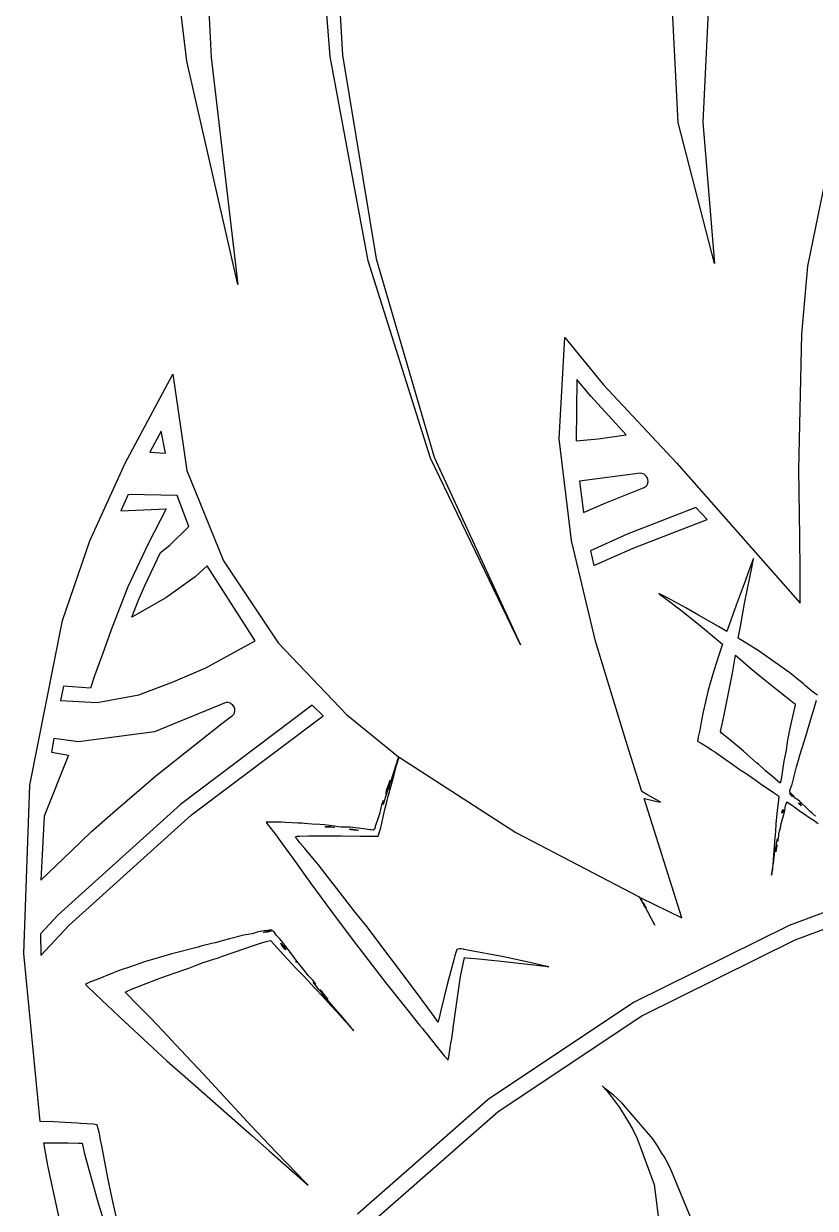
# Model space of a CAD drawing. Extents: x 0 to 103, y 0 to 357.
# Drawn here: x 23.08 to 38.59, y 214.95 to 238.16 of the extents above; entities that cross this region are included whole.
import ezdxf

# ---------------------------------------------------------------- set-up
doc = ezdxf.new("R2010")
doc.units = 0

msp = doc.modelspace()

# ---------------------------------------------------------------- linework, layer by layer
at = {"layer": 'Layer 1'}
for p, q in [((29.089558, 237.516521), (28.771456, 241.57241)), ((29.095747, 241.57643), (29.331587, 237.541286)), ((26.276433, 237.42768), (26.002901, 239.683719)), ((26.647931, 239.69625), (26.756196, 237.4953)), ((35.904309, 236.224729), (35.760635, 239.074034)), ((36.52437, 239.001914), (36.387276, 236.229065)), ((26.756196, 237.4953), (27.274669, 233.05022)), ((29.830726, 233.51626), (29.089558, 237.516521)), ((29.331587, 237.541286), (29.988776, 233.55304)), ((27.274669, 233.05022), (26.276433, 237.42768)), ((36.617526, 233.462393), (35.904309, 236.224729)), ((36.387276, 236.229065), (36.617526, 233.462393)), ((38.448042, 233.408373), (38.800918, 235.125043)), ((31.0505, 229.64456), (29.830726, 233.51626)), ((29.988776, 233.55304), (31.128102, 229.668662)), ((38.328222, 232.073963), (38.448042, 233.408373)), ((33.576222, 230.025203), (33.688479, 232.012765)), ((33.688479, 232.012765), (34.444504, 231.081348)), ((38.271213, 229.428443), (38.328222, 232.073963)), ((25.068847, 229.549397), (26.004763, 231.292817)), ((26.004763, 231.292817), (26.276455, 229.407505)), ((33.92116, 231.187518), (33.909276, 229.985778)), ((34.1971, 230.865), (33.92116, 231.187518)), ((34.444504, 231.081348), (35.874634, 229.555008)), ((34.890325, 230.107133), (34.1971, 230.865)), ((34.1971, 230.865), (34.1971, 230.865)), ((25.7726, 230.177), (25.55352, 229.762608)), ((25.856765, 229.746064), (25.7726, 230.177)), ((25.7726, 230.177), (25.7726, 230.177)), ((33.815929, 228.035452), (33.576222, 230.025203)), ((33.909276, 229.985778), (34.340373, 230.023596)), ((34.340373, 230.023596), (34.890325, 230.107133)), ((24.376626, 228.03107), (25.068847, 229.549397)), ((25.55352, 229.762608), (25.856765, 229.746064)), ((32.817406, 225.98998), (31.0505, 229.64456)), ((31.128102, 229.668662), (32.817406, 225.98998)), ((35.874634, 229.555008), (38.300274, 226.809418)), ((26.276455, 229.407505), (26.996089, 227.636812)), ((35.167938, 229.351415), (33.970538, 229.199311)), ((35.194119, 229.350532), (35.167938, 229.351415)), ((35.218213, 229.343544), (35.194119, 229.350532)), ((35.241823, 229.331973), (35.218213, 229.343544)), ((35.262708, 229.315429), (35.241823, 229.331973)), ((35.281335, 229.295592), (35.262708, 229.315429)), ((38.288711, 228.104153), (38.271213, 229.428443)), ((33.970538, 229.199311), (34.054863, 228.583102)), ((35.24118, 229.070658), (35.28053, 229.098034)), ((35.28053, 229.098034), (35.290168, 229.112088)), ((35.296591, 229.270454), (35.281335, 229.295592)), ((35.290168, 229.112088), (35.30639, 229.139393)), ((35.312656, 229.232871), (35.296591, 229.270454)), ((35.30639, 229.139393), (35.311369, 229.15931)), ((35.311369, 229.15931), (35.315867, 229.189665)), ((35.315867, 229.189665), (35.312656, 229.232871)), ((25.131131, 228.932678), (24.98481, 228.614174)), ((26.08873, 228.916134), (25.131131, 228.932678)), ((26.315354, 228.311011), (26.08873, 228.916134)), ((34.4866, 228.774), (35.24118, 229.070658)), ((24.98481, 228.614174), (25.874789, 228.657701)), ((25.874789, 228.657701), (25.517095, 227.970663)), ((34.054863, 228.583102), (34.4866, 228.774)), ((34.4866, 228.774), (34.4866, 228.774)), ((36.253349, 228.679615), (34.910109, 228.157451)), ((36.47484, 228.446158), (36.253349, 228.679615)), ((35.0235, 227.884), (36.47484, 228.446158)), ((25.945773, 227.944884), (26.315354, 228.311011)), ((34.910109, 228.157451), (34.189421, 227.834609)), ((23.840961, 226.467217), (24.376626, 228.03107)), ((25.517095, 227.970663), (25.1236, 227.13)), ((25.760743, 227.801933), (25.945773, 227.944884)), ((34.289696, 226.060412), (33.815929, 228.035452)), ((38.297062, 227.442972), (38.288711, 228.104153)), ((25.462959, 227.168299), (25.760743, 227.801933)), ((34.189421, 227.834609), (34.252543, 227.544615)), ((34.252543, 227.544615), (35.0235, 227.884)), ((35.0235, 227.884), (35.0235, 227.884)), ((26.679307, 227.538992), (26.442241, 227.323374)), ((27.619388, 226.070312), (26.679307, 227.538992)), ((26.996089, 227.636812), (28.070727, 226.026754)), ((37.324809, 227.532601), (37.198726, 227.185911)), ((37.267792, 227.086007), (37.34842, 227.49614)), ((37.373797, 227.667441), (37.324809, 227.532601)), ((37.34842, 227.49614), (37.382952, 227.681413)), ((37.382952, 227.681413), (37.373797, 227.667441)), ((26.442241, 227.323374), (25.864341, 226.909304)), ((38.299472, 227.099655), (38.297062, 227.442972)), ((25.1236, 227.13), (24.795458, 226.281943)), ((25.1236, 227.13), (25.1236, 227.13)), ((25.323222, 226.852687), (25.462959, 227.168299)), ((35.695992, 226.910374), (35.529763, 226.994456)), ((35.529763, 226.994456), (35.540846, 226.981686)), ((37.198726, 227.185911), (37.04678, 226.765493)), ((37.209809, 226.802357), (37.267792, 227.086007)), ((38.300274, 226.809418), (38.299472, 227.099655)), ((25.864341, 226.909304), (25.198102, 226.529766)), ((25.198102, 226.529766), (25.323222, 226.852687)), ((35.540846, 226.981686), (35.656168, 226.89672)), ((35.656168, 226.89672), (35.95026, 226.673945)), ((36.059308, 226.714662), (35.695992, 226.910374)), ((37.04678, 226.765493), (36.875082, 226.290231)), ((37.125645, 226.350861), (37.209809, 226.802357)), ((35.95026, 226.673945), (36.302332, 226.396399)), ((36.307138, 226.572515), (36.059308, 226.714662)), ((36.698885, 226.347169), (36.307138, 226.572515)), ((23.20268, 223.240422), (23.840961, 226.467217)), ((36.302332, 226.396399), (36.694237, 226.071711)), ((36.861911, 226.252486), (36.698885, 226.347169)), ((37.085812, 226.120616), (37.125645, 226.350861)), ((24.715632, 226.06479), (24.603843, 225.758413)), ((24.795458, 226.281943), (24.715632, 226.06479)), ((26.649422, 225.542605), (27.619388, 226.070312)), ((34.879619, 224.116985), (34.289696, 226.060412)), ((36.694237, 226.071711), (36.77535, 226.003447)), ((36.875082, 226.290231), (36.861911, 226.252486)), ((37.47595, 225.878165), (37.085812, 226.120616)), ((28.070727, 226.026754), (29.407433, 224.623347)), ((36.7625, 225.966346), (36.695842, 225.76734)), ((36.77535, 226.003447), (36.7625, 225.966346)), ((38.094487, 225.440405), (37.47595, 225.878165)), ((24.603843, 225.758413), (24.4697, 225.386)), ((36.695842, 225.76734), (36.611359, 225.502001)), ((36.970292, 225.437777), (37.030363, 225.786716)), ((37.030363, 225.786716), (37.119827, 225.710183)), ((37.119827, 225.710183), (37.334251, 225.527721)), ((24.4697, 225.386), (24.391, 225.140749)), ((26.012094, 225.263372), (26.649422, 225.542605)), ((36.611359, 225.502001), (36.5492, 225.285009)), ((36.823006, 224.683036), (36.970292, 225.437777)), ((37.334251, 225.527721), (37.509646, 225.382845)), ((37.509646, 225.382845), (37.676846, 225.243427)), ((38.273574, 225.30123), (38.094487, 225.440405)), ((23.859999, 225.178335), (23.803944, 224.898371)), ((24.391, 225.140749), (23.859999, 225.178335)), ((25.340406, 225.013453), (26.012094, 225.263372)), ((36.5492, 225.285009), (36.491378, 225.077011)), ((37.676846, 225.243427), (37.838429, 225.115818)), ((38.360468, 225.227105), (38.273574, 225.30123)), ((38.403365, 225.189039), (38.360468, 225.227105)), ((38.486403, 225.117724), (38.403365, 225.189039)), ((24.522064, 224.857412), (25.340406, 225.013453)), ((36.491378, 225.077011), (36.443996, 224.876882)), ((37.838429, 225.115818), (37.999527, 224.989013)), ((37.999527, 224.989013), (38.159829, 224.862927)), ((38.52222, 225.087769), (38.486403, 225.117724)), ((38.561573, 225.059265), (38.52222, 225.087769)), ((38.640595, 225.002487), (38.561573, 225.059265)), ((38.590645, 224.812729), (38.619395, 224.903399)), ((23.803944, 224.898371), (24.522064, 224.857412)), ((27.031017, 224.855858), (25.642967, 224.289041)), ((28.731813, 224.809639), (26.153899, 222.865491)), ((27.057038, 224.86148), (27.031017, 224.855858)), ((27.082255, 224.860515), (27.057038, 224.86148)), ((27.13301, 224.844536), (27.082255, 224.860515)), ((27.156459, 224.829998), (27.13301, 224.844536)), ((27.17766, 224.809599), (27.156459, 224.829998)), ((27.203037, 224.777556), (27.17766, 224.809599)), ((27.217332, 224.736916), (27.203037, 224.777556)), ((27.211871, 224.656206), (27.220546, 224.70656)), ((27.220546, 224.70656), (27.217332, 224.736916)), ((28.948966, 224.600115), (28.731813, 224.809639)), ((36.399504, 224.676753), (36.357904, 224.47309)), ((36.443996, 224.876882), (36.399504, 224.676753)), ((36.776267, 224.459217), (36.823006, 224.683036)), ((38.183925, 224.753224), (38.129157, 224.504428)), ((38.159829, 224.862927), (38.200469, 224.832249)), ((38.198383, 224.82229), (38.183925, 224.753224)), ((38.200469, 224.832249), (38.198383, 224.82229)), ((38.493631, 224.486275), (38.549045, 224.666488)), ((38.549045, 224.666488), (38.559646, 224.702065)), ((38.559646, 224.702065), (38.565908, 224.724148)), ((38.565908, 224.724148), (38.590645, 224.812729)), ((26.366306, 222.656845), (28.948966, 224.600115)), ((26.428222, 224.025624), (26.96629, 224.449332)), ((26.96629, 224.449332), (27.174609, 224.604486)), ((27.174609, 224.604486), (27.206091, 224.640464)), ((27.206091, 224.640464), (27.211871, 224.656206)), ((29.407433, 224.623347), (30.429283, 223.796894)), ((36.357904, 224.47309), (36.329315, 224.317775)), ((36.750889, 224.348631), (36.776267, 224.459217)), ((38.129157, 224.504428), (38.089003, 224.325259)), ((38.388266, 224.137336), (38.493631, 224.486275)), ((25.642967, 224.289041), (24.155007, 224.087224)), ((36.30731, 224.212089), (36.283059, 224.105279)), ((36.319838, 224.265654), (36.30731, 224.212089)), ((36.329315, 224.317775), (36.319838, 224.265654)), ((36.737078, 224.293781), (36.750889, 224.348631)), ((36.757795, 224.259087), (36.737078, 224.293781)), ((36.907009, 224.140873), (36.757795, 224.259087)), ((38.089003, 224.325259), (38.053987, 224.154283)), ((23.669461, 224.155804), (23.625773, 223.887171)), ((24.155007, 224.087224), (23.669461, 224.155804)), ((25.669144, 223.424593), (26.428222, 224.025624)), ((35.196196, 223.117386), (34.879619, 224.116985)), ((36.283059, 224.105279), (36.357904, 224.06143)), ((36.357904, 224.06143), (36.440624, 224.01317)), ((36.440624, 224.01317), (36.466162, 223.996547)), ((36.466162, 223.996547), (36.524144, 223.95832)), ((37.189536, 223.904766), (36.907009, 224.140873)), ((38.037604, 224.033018), (38.022827, 223.92942)), ((38.050776, 224.128262), (38.037604, 224.033018)), ((38.053987, 224.154283), (38.050776, 224.128262)), ((38.286756, 223.809755), (38.388266, 224.137336)), ((23.961945, 223.8271), (23.482021, 222.63203)), ((23.625773, 223.887171), (23.961945, 223.8271)), ((30.429283, 223.796894), (30.375796, 223.636027)), ((30.389903, 223.624288), (30.439692, 223.789241)), ((30.439692, 223.789241), (32.728675, 222.311029)), ((36.524144, 223.95832), (36.552894, 223.939287)), ((36.552894, 223.939287), (36.567993, 223.929649)), ((36.567993, 223.929649), (36.625002, 223.892466)), ((36.625002, 223.892466), (36.830592, 223.749998)), ((36.830592, 223.749998), (36.978843, 223.643428)), ((37.451342, 223.673877), (37.189536, 223.904766)), ((37.982351, 223.740777), (37.971429, 223.671952)), ((37.990383, 223.772821), (37.982351, 223.740777)), ((37.9904, 223.773), (37.990383, 223.772821)), ((38.022827, 223.92942), (37.9904, 223.773)), ((38.23343, 223.62055), (38.279046, 223.776026)), ((38.279046, 223.776026), (38.286756, 223.809755)), ((30.375796, 223.636027), (30.333073, 223.505686)), ((30.339306, 223.446003), (30.389903, 223.624288)), ((36.978843, 223.643428), (37.119703, 223.543522)), ((37.119703, 223.543522), (37.141547, 223.530675)), ((37.141547, 223.530675), (37.220733, 223.481122)), ((37.478487, 223.652677), (37.451342, 223.673877)), ((37.602001, 223.543536), (37.478487, 223.652677)), ((37.619829, 223.524909), (37.602001, 223.543536)), ((37.764705, 223.403641), (37.619829, 223.524909)), ((37.971429, 223.671952), (37.924368, 223.354252)), ((38.178981, 223.415361), (38.224597, 223.59758)), ((38.224597, 223.59758), (38.23343, 223.62055)), ((24.830403, 222.697307), (25.669144, 223.424593)), ((30.253543, 223.324009), (30.187368, 223.137692)), ((30.224947, 223.01619), (30.294012, 223.282252)), ((30.234268, 223.249401), (30.2582, 223.322)), ((30.333073, 223.505686), (30.252121, 223.248458)), ((30.261894, 223.339427), (30.253543, 223.324009)), ((30.2582, 223.322), (30.261894, 223.339427)), ((30.294012, 223.282252), (30.339306, 223.446003)), ((37.220733, 223.481122), (37.306339, 223.426352)), ((37.306339, 223.426352), (37.433709, 223.331429)), ((37.433709, 223.331429), (37.459569, 223.310308)), ((37.459569, 223.310308), (37.515785, 223.27168)), ((37.90638, 223.280208), (37.764705, 223.403641)), ((37.924368, 223.354252), (37.90638, 223.280208)), ((38.132242, 223.235868), (38.178981, 223.415361)), ((23.080762, 219.943989), (23.20268, 223.240422)), ((30.184822, 223.050742), (30.138887, 222.906024)), ((30.18014, 223.072482), (30.234268, 223.249401)), ((30.187368, 223.137692), (30.18014, 223.072482)), ((30.210521, 223.13619), (30.184822, 223.050742)), ((30.228992, 223.185014), (30.210521, 223.13619)), ((30.252121, 223.248458), (30.228992, 223.185014)), ((30.265764, 223.211718), (30.2487, 223.157)), ((30.2487, 223.157), (30.248738, 223.157591)), ((30.248738, 223.157591), (30.261266, 223.206658)), ((30.261266, 223.206658), (30.265764, 223.211718)), ((35.307984, 223.053217), (35.196196, 223.117386)), ((35.484824, 222.953796), (35.307984, 223.053217)), ((37.515785, 223.27168), (37.774058, 223.094196)), ((37.774058, 223.094196), (37.850822, 223.04264)), ((37.850822, 223.04264), (37.88102, 223.021191)), ((38.149875, 223.011175), (38.08611, 223.079597)), ((38.08611, 223.079597), (38.1217, 223.052)), ((38.093372, 223.105448), (38.098353, 223.135804)), ((38.160671, 223.036382), (38.093372, 223.105448)), ((38.098353, 223.135804), (38.124693, 223.212018)), ((38.1217, 223.052), (38.121608, 223.05197)), ((38.121608, 223.05197), (38.149875, 223.011175)), ((38.124693, 223.212018), (38.132242, 223.235868)), ((26.153899, 222.865491), (23.758, 220.701)), ((30.093755, 222.847722), (30.067895, 222.737859)), ((30.126679, 222.940556), (30.093755, 222.847722)), ((30.124751, 222.864667), (30.126679, 222.940556)), ((30.138887, 222.906024), (30.124751, 222.864667)), ((30.160058, 222.764103), (30.206797, 222.941824)), ((30.206797, 222.941824), (30.224947, 223.01619)), ((35.979523, 220.643486), (35.238998, 222.982066)), ((35.238998, 222.982066), (35.25032, 222.979094)), ((35.25032, 222.979094), (35.4641, 222.928096)), ((35.4641, 222.928096), (35.56031, 222.908019)), ((35.553404, 222.915811), (35.484824, 222.953796)), ((35.56031, 222.908019), (35.553404, 222.915811)), ((37.868975, 222.894945), (37.843437, 222.690481)), ((37.88102, 223.021191), (37.868975, 222.894945)), ((38.006962, 222.797962), (38.007924, 222.843964)), ((38.007924, 222.843964), (38.0209, 222.872)), ((38.0209, 222.872), (38.035999, 222.913521)), ((38.0209, 222.872), (38.0209, 222.872)), ((38.035999, 222.913521), (38.144415, 222.842528)), ((38.144415, 222.842528), (38.307122, 222.72608)), ((38.187815, 223.005544), (38.160671, 223.036382)), ((38.208699, 222.979043), (38.187815, 223.005544)), ((38.246122, 222.958562), (38.208699, 222.979043)), ((38.290453, 222.923869), (38.246122, 222.958562)), ((38.266806, 222.8981), (38.297484, 222.881395)), ((38.2669, 222.898), (38.266806, 222.8981)), ((38.276763, 222.87432), (38.2669, 222.898)), ((38.319167, 222.837067), (38.276763, 222.87432)), ((38.333015, 222.884922), (38.290453, 222.923869)), ((38.297484, 222.881395), (38.319167, 222.837067)), ((38.3963, 222.822122), (38.333015, 222.884922)), ((38.501343, 222.717559), (38.3963, 222.822122)), ((23.482021, 222.63203), (23.4136, 221.379)), ((23.967266, 220.490965), (26.366306, 222.656845)), ((24.406373, 222.325798), (24.830403, 222.697307)), ((30.02533, 222.600129), (29.96945, 222.430437)), ((30.059061, 222.699071), (30.02533, 222.600129)), ((30.067895, 222.737859), (30.059061, 222.699071)), ((30.078948, 222.408255), (30.119102, 222.586458)), ((30.119102, 222.586458), (30.160058, 222.764103)), ((37.834281, 222.605272), (37.82352, 222.487868)), ((37.843437, 222.690481), (37.834281, 222.605272)), ((37.921192, 222.466368), (37.960062, 222.604016)), ((37.938996, 222.69475), (37.951363, 222.749199)), ((37.965807, 222.726641), (37.938996, 222.69475)), ((37.951363, 222.749199), (37.966462, 222.764377)), ((37.960062, 222.604016), (37.983834, 222.686733)), ((37.9659, 222.727), (37.965807, 222.726641)), ((37.966462, 222.764377), (37.9659, 222.727)), ((37.983834, 222.686733), (37.997324, 222.741746)), ((37.997324, 222.741746), (38.006962, 222.797962)), ((38.307122, 222.72608), (38.3749, 222.678616)), ((38.3749, 222.678616), (38.468059, 222.614771)), ((38.468059, 222.614771), (38.488297, 222.600877)), ((38.488297, 222.600877), (38.56989, 222.54699)), ((38.527043, 222.698368), (38.501343, 222.717559)), ((38.599641, 222.630505), (38.527043, 222.698368)), ((27.862472, 222.516219), (27.833082, 222.513648)), ((27.833082, 222.513648), (27.852998, 222.486424)), ((27.852998, 222.486424), (28.027428, 222.261318)), ((27.932181, 222.515575), (27.862472, 222.516219)), ((28.067741, 222.515095), (27.932181, 222.515575)), ((28.13456, 222.514774), (28.067741, 222.515095)), ((28.203786, 222.511881), (28.13456, 222.514774)), ((28.34015, 222.504735), (28.203786, 222.511881)), ((28.455311, 222.498791), (28.34015, 222.504735)), ((28.540277, 222.497098), (28.455311, 222.498791)), ((28.586214, 222.493085), (28.540277, 222.497098)), ((28.734945, 222.47662), (28.586214, 222.493085)), ((28.88737, 222.471882), (28.734945, 222.47662)), ((28.976674, 222.463449), (28.88737, 222.471882)), ((29.169736, 222.438071), (28.976674, 222.463449)), ((28.9948, 222.421), (28.997693, 222.431521)), ((29.174211, 222.409183), (28.9948, 222.421)), ((28.997693, 222.431521), (29.092457, 222.428699)), ((29.092457, 222.428699), (29.174211, 222.409183)), ((29.241051, 222.427065), (29.169736, 222.438071)), ((29.298229, 222.415903), (29.241051, 222.427065)), ((29.377093, 222.420641), (29.298229, 222.415903)), ((29.479887, 222.415982), (29.377093, 222.420641)), ((29.463641, 222.378839), (29.528533, 222.382051)), ((29.500584, 222.363099), (29.463641, 222.378839)), ((29.583807, 222.405864), (29.479887, 222.415982)), ((29.602576, 222.354263), (29.500584, 222.363099)), ((29.528533, 222.382051), (29.639198, 222.356673)), ((29.742337, 222.386109), (29.583807, 222.405864)), ((29.619281, 222.353301), (29.602576, 222.354263)), ((29.639198, 222.356673), (29.619281, 222.353301)), ((29.870991, 222.365066), (29.742337, 222.386109)), ((29.889141, 222.362899), (29.870991, 222.365066)), ((29.932346, 222.358482), (29.889141, 222.362899)), ((29.959651, 222.384181), (29.932346, 222.358482)), ((29.96945, 222.430437), (29.959651, 222.384181)), ((30.063366, 222.344089), (30.078948, 222.408255)), ((37.814207, 222.359615), (37.807301, 222.257863)), ((37.821263, 222.46233), (37.814207, 222.359615)), ((37.82352, 222.487868), (37.821263, 222.46233)), ((37.894691, 222.338756), (37.917015, 222.433602)), ((37.917015, 222.433602), (37.921192, 222.466368)), ((38.56989, 222.54699), (38.65036, 222.493184)), ((24.011417, 221.948349), (24.406373, 222.325798)), ((28.027428, 222.261318), (28.069028, 222.201408)), ((28.069028, 222.201408), (28.204909, 222.012443)), ((28.409972, 222.227131), (28.437277, 222.24271)), ((28.44547, 222.173325), (28.409972, 222.227131)), ((28.437277, 222.24271), (28.455105, 222.242952)), ((28.489477, 222.112772), (28.44547, 222.173325)), ((28.455105, 222.242952), (28.490924, 222.243435)), ((28.490924, 222.243435), (28.660373, 222.246822)), ((28.660373, 222.246822), (28.827897, 222.250996)), ((28.827897, 222.250996), (28.993654, 222.246339)), ((28.993654, 222.246339), (29.054688, 222.247623)), ((29.054688, 222.247623), (29.312159, 222.25101)), ((29.312159, 222.25101), (29.678686, 222.244025)), ((29.678686, 222.244025), (29.830629, 222.240731)), ((29.830629, 222.240731), (29.900659, 222.241936)), ((29.900659, 222.241936), (29.922673, 222.241293)), ((29.922673, 222.241293), (29.966361, 222.239848)), ((29.966361, 222.239848), (30.028037, 222.241776)), ((30.028037, 222.241776), (30.035426, 222.261531)), ((30.035426, 222.261531), (30.063366, 222.344089)), ((32.728675, 222.311029), (35.144492, 221.050721)), ((37.793486, 222.114915), (37.782564, 221.963534)), ((37.79654, 222.157158), (37.793486, 222.114915)), ((37.807301, 222.257863), (37.79654, 222.157158)), ((37.832678, 222.088657), (37.847456, 222.169372)), ((37.847456, 222.169372), (37.852595, 222.192514)), ((37.852595, 222.192514), (37.863037, 222.14706)), ((37.863037, 222.14706), (37.875737, 222.198458)), ((37.875737, 222.198458), (37.880236, 222.261261)), ((37.880236, 222.261261), (37.88152, 222.283424)), ((37.88152, 222.283424), (37.894691, 222.338756)), ((23.4136, 221.379), (24.011417, 221.948349)), ((28.204909, 222.012443), (28.29678, 221.889247)), ((28.29678, 221.889247), (28.336292, 221.838013)), ((28.58874, 222.000259), (28.489477, 222.112772)), ((28.712254, 221.852411), (28.58874, 222.000259)), ((37.782564, 221.963534), (37.774696, 221.870776)), ((37.790757, 221.834078), (37.810834, 221.978392)), ((37.810834, 221.978392), (37.818703, 222.013729)), ((37.8187, 221.935), (37.844721, 222.036992)), ((37.825609, 221.975716), (37.8187, 221.935)), ((37.818703, 222.013729), (37.825451, 222.040874)), ((37.825451, 222.040874), (37.832678, 222.088657)), ((37.840064, 222.075219), (37.825609, 221.975716)), ((37.844721, 222.036992), (37.840064, 222.075219)), ((28.336292, 221.838013), (28.710369, 221.313117)), ((28.825809, 221.717173), (28.712254, 221.852411)), ((28.857135, 221.680913), (28.825809, 221.717173)), ((29.05646, 221.426414), (28.857135, 221.680913)), ((37.748032, 221.542436), (37.766986, 221.671372)), ((37.766342, 221.770392), (37.752691, 221.614995)), ((37.774696, 221.870776), (37.766342, 221.770392)), ((37.766986, 221.671372), (37.779996, 221.761401)), ((37.779996, 221.761401), (37.790757, 221.834078)), ((29.263978, 221.157502), (29.05646, 221.426414)), ((37.7392, 221.478), (37.742412, 221.503657)), ((37.742412, 221.503657), (37.7392, 221.478)), ((37.743053, 221.509227), (37.748032, 221.542436)), ((37.744981, 221.529386), (37.743053, 221.509227)), ((37.75253, 221.594274), (37.744981, 221.529386)), ((37.752691, 221.614995), (37.75253, 221.594274)), ((23.4136, 221.379), (23.4136, 221.379)), ((28.710369, 221.313117), (29.110306, 220.764929)), ((29.552127, 220.787681), (29.263978, 221.157502)), ((35.144492, 221.050721), (35.18529, 220.976878)), ((35.184796, 221.00688), (35.175641, 221.025069)), ((35.175641, 221.025069), (35.195558, 220.997886)), ((35.195558, 220.997886), (35.17773, 221.034507)), ((35.17773, 221.034507), (35.979523, 220.643486)), ((35.216919, 220.944399), (35.184796, 221.00688)), ((35.18529, 220.976878), (35.202788, 220.94624)), ((39.681285, 221.090713), (38.083785, 220.49398)), ((29.110306, 220.764929), (29.537548, 220.195543)), ((29.713386, 220.585223), (29.552127, 220.787681)), ((35.202788, 220.94624), (35.264947, 220.835891)), ((35.236195, 220.908021), (35.216919, 220.944399)), ((35.239228, 220.914006), (35.223167, 220.938661)), ((35.223167, 220.938661), (35.263, 220.863)), ((35.246956, 220.886216), (35.236195, 220.908021)), ((35.24938, 220.868521), (35.237173, 220.89177)), ((35.237173, 220.89177), (35.2485, 220.871)), ((35.279383, 220.831597), (35.239228, 220.914006)), ((35.260929, 220.858189), (35.246956, 220.886216)), ((35.2485, 220.871), (35.248578, 220.871411)), ((35.248578, 220.871411), (35.24938, 220.868521)), ((35.319066, 220.748405), (35.260929, 220.858189)), ((35.263, 220.863), (35.279383, 220.831597)), ((35.263, 220.863), (35.263, 220.863)), ((35.264947, 220.835891), (35.302853, 220.767548)), ((35.302853, 220.767548), (35.343809, 220.693301)), ((35.348299, 220.692711), (35.319066, 220.748405)), ((38.2012, 220.21113), (39.77974, 220.800793)), ((23.758, 220.701), (23.408177, 220.329491)), ((23.4194, 219.907), (23.967266, 220.490965)), ((29.783897, 220.496803), (29.713386, 220.585223)), ((30.761252, 219.205353), (29.783897, 220.496803)), ((38.083785, 220.49398), (35.028525, 218.98)), ((35.343809, 220.693301), (35.407094, 220.57759)), ((35.384598, 220.623524), (35.348299, 220.692711)), ((35.436637, 220.524063), (35.384598, 220.623524)), ((35.407094, 220.57759), (35.415606, 220.562852)), ((35.415606, 220.562852), (35.441785, 220.513542)), ((35.449969, 220.498443), (35.436637, 220.524063)), ((35.441785, 220.513542), (35.449969, 220.498443)), ((23.408177, 220.329491), (23.4194, 219.907)), ((27.392071, 220.300305), (27.112437, 220.230921)), ((27.430453, 220.308177), (27.392071, 220.300305)), ((27.555573, 220.330825), (27.430453, 220.308177)), ((27.678927, 220.366667), (27.555573, 220.330825)), ((27.753293, 220.382088), (27.678927, 220.366667)), ((27.793447, 220.385059), (27.753293, 220.382088)), ((27.780478, 220.35613), (27.8128, 220.366)), ((27.860629, 220.364162), (27.780478, 220.35613)), ((27.813525, 220.387348), (27.793447, 220.385059)), ((27.812767, 220.365607), (27.866734, 220.380384)), ((27.8128, 220.366), (27.812767, 220.365607)), ((27.895118, 220.403006), (27.813525, 220.387348)), ((27.905282, 220.374923), (27.860629, 220.364162)), ((27.866734, 220.380384), (27.904156, 220.387934)), ((27.923549, 220.409511), (27.895118, 220.403006)), ((27.904156, 220.387934), (27.943187, 220.394278)), ((27.927448, 220.380223), (27.905282, 220.374923)), ((27.982172, 220.373669), (27.923549, 220.409511)), ((27.943187, 220.394278), (27.927448, 220.380223)), ((28.00771, 220.336847), (27.982172, 220.373669)), ((28.030359, 220.302394), (28.00771, 220.336847)), ((28.040157, 220.288221), (28.030359, 220.302394)), ((28.045458, 220.279867), (28.040157, 220.288221)), ((28.098942, 220.228429), (28.045458, 220.279867)), ((26.500004, 220.070142), (25.985547, 219.935144)), ((26.550598, 220.085803), (26.500004, 220.070142)), ((26.794737, 220.147558), (26.550598, 220.085803)), ((26.832964, 220.154628), (26.794737, 220.147558)), ((27.112437, 220.230921), (26.832964, 220.154628)), ((26.975284, 219.888649), (27.432238, 220.045212)), ((27.432238, 220.045212), (27.567798, 220.091496)), ((27.567798, 220.091496), (27.701594, 220.138517)), ((27.701594, 220.138517), (27.835709, 220.177746)), ((27.835709, 220.177746), (27.917463, 220.198986)), ((27.917463, 220.198986), (27.93513, 220.176126)), ((27.93513, 220.176126), (28.165937, 219.922914)), ((28.16094, 220.155952), (28.098942, 220.228429)), ((28.1234, 220.145), (28.167249, 220.102949)), ((28.135767, 220.110941), (28.1234, 220.145)), ((28.1234, 220.145), (28.1234, 220.145)), ((28.195034, 220.037056), (28.135767, 220.110941)), ((28.220368, 220.07998), (28.16094, 220.155952)), ((28.167249, 220.102949), (28.220411, 220.013688)), ((28.220411, 220.013688), (28.195034, 220.037056)), ((28.308387, 219.961526), (28.220368, 220.07998)), ((29.537548, 220.195543), (29.645639, 220.054119)), ((29.645639, 220.054119), (30.168929, 219.374466)), ((31.61512, 220.035249), (31.567097, 220.022239)), ((31.655274, 220.031795), (31.61512, 220.035249)), ((31.696874, 220.025371), (31.655274, 220.031795)), ((31.715828, 220.0224), (31.696874, 220.025371)), ((35.18192, 218.71494), (38.2012, 220.21113)), ((23.401967, 216.652897), (23.080762, 219.943989)), ((23.4194, 219.907), (23.4194, 219.907)), ((25.985547, 219.935144), (25.446034, 219.7771)), ((26.596065, 219.766379), (26.826872, 219.840984)), ((26.826872, 219.840984), (26.87586, 219.854438)), ((26.87586, 219.854438), (26.975284, 219.888649)), ((28.165937, 219.922914), (28.262457, 219.818512)), ((28.262457, 219.818512), (28.396414, 219.676125)), ((28.455512, 219.764369), (28.308387, 219.961526)), ((31.518735, 219.84789), (31.491591, 219.750242)), ((31.532564, 219.896799), (31.518735, 219.84789)), ((31.550392, 219.963937), (31.532564, 219.896799)), ((31.561475, 220.003048), (31.550392, 219.963937)), ((31.567097, 220.022239), (31.561475, 220.003048)), ((31.639856, 219.48946), (31.722733, 219.862574)), ((31.779754, 220.010546), (31.715828, 220.0224)), ((31.722733, 219.862574), (31.745221, 219.860881)), ((31.745221, 219.860881), (31.926235, 219.846386)), ((32.487914, 219.875023), (31.779754, 220.010546)), ((31.926235, 219.846386), (32.37805, 219.801214)), ((32.37805, 219.801214), (33.01811, 219.729016)), ((33.058748, 219.753103), (32.487914, 219.875023)), ((24.851911, 219.568899), (24.712493, 219.511921)), ((24.884195, 219.581627), (24.851911, 219.568899)), ((24.902344, 219.588133), (24.884195, 219.581627)), ((24.938805, 219.601064), (24.902344, 219.588133)), ((25.011564, 219.626921), (24.938805, 219.601064)), ((25.156601, 219.678119), (25.011564, 219.626921)), ((25.446034, 219.7771), (25.156601, 219.678119)), ((26.031335, 219.55625), (26.279809, 219.643708)), ((26.279809, 219.643708), (26.315787, 219.658604)), ((26.315787, 219.658604), (26.449905, 219.710685)), ((26.449905, 219.710685), (26.596065, 219.766379)), ((28.396414, 219.676125), (28.425483, 219.645165)), ((28.424364, 219.76634), (28.41023, 219.786779)), ((28.41023, 219.786779), (28.4244, 219.767)), ((28.4244, 219.767), (28.424364, 219.76634)), ((28.425483, 219.645165), (28.543215, 219.522573)), ((28.492294, 219.723165), (28.455512, 219.764369)), ((28.595088, 219.59165), (28.492294, 219.723165)), ((28.655159, 219.514634), (28.595088, 219.59165)), ((31.491591, 219.750242), (31.387031, 219.358978)), ((33.01811, 219.729016), (33.302404, 219.693196)), ((33.277828, 219.702509), (33.058748, 219.753103)), ((33.369802, 219.682632), (33.277828, 219.702509)), ((33.302404, 219.693196), (33.369802, 219.682632)), ((24.391099, 219.386962), (24.290391, 219.341507)), ((24.290391, 219.341507), (24.306935, 219.325203)), ((24.570829, 219.455062), (24.391099, 219.386962)), ((24.642463, 219.48325), (24.570829, 219.455062)), ((24.712493, 219.511921), (24.642463, 219.48325)), ((25.398342, 219.323999), (25.768245, 219.465584)), ((25.768245, 219.465584), (26.031335, 219.55625)), ((28.543215, 219.522573), (28.659982, 219.400585)), ((28.680697, 219.488134), (28.655159, 219.514634)), ((28.659982, 219.400585), (28.774183, 219.274821)), ((28.752495, 219.412323), (28.680697, 219.488134)), ((28.776746, 219.347192), (28.75169, 219.379035)), ((28.75169, 219.379035), (28.808228, 219.339843)), ((28.808228, 219.339843), (28.752495, 219.412323)), ((28.866049, 219.238855), (28.776746, 219.347192)), ((30.168929, 219.374466), (30.613838, 218.817888)), ((31.387031, 219.358978), (31.254669, 218.824204)), ((31.533848, 218.762829), (31.639856, 219.48946)), ((24.306935, 219.325203), (24.340023, 219.292437)), ((24.340023, 219.292437), (24.612268, 219.026937)), ((25.066823, 219.186021), (25.106494, 219.202361)), ((25.311763, 218.937987), (25.066823, 219.186021)), ((25.106494, 219.202361), (25.1942, 219.241)), ((25.1942, 219.241), (25.398342, 219.323999)), ((25.1942, 219.241), (25.1942, 219.241)), ((28.774183, 219.274821), (28.822527, 219.223666)), ((28.822527, 219.223666), (28.995834, 219.039115)), ((28.919536, 219.176484), (28.866049, 219.238855)), ((28.930396, 219.194909), (28.884298, 219.232727)), ((28.884298, 219.232727), (28.995606, 219.103187)), ((28.953438, 219.096003), (28.919387, 219.135997)), ((28.919387, 219.135997), (28.9516, 219.102)), ((28.949088, 219.137935), (28.919536, 219.176484)), ((29.0409, 219.049), (28.930396, 219.194909)), ((28.987636, 219.088668), (28.949088, 219.137935)), ((28.95151, 219.102068), (28.953438, 219.096003)), ((28.9516, 219.102), (28.95151, 219.102068)), ((28.995606, 219.103187), (29.0409, 219.049)), ((30.998804, 218.878097), (30.761252, 219.205353)), ((24.612268, 219.026937), (24.825086, 218.823195)), ((25.563129, 218.683849), (25.311763, 218.937987)), ((29.149699, 218.900745), (28.987636, 219.088668)), ((28.995834, 219.039115), (29.101667, 218.924276)), ((29.101667, 218.924276), (29.216187, 218.799396)), ((29.230979, 218.804978), (29.149699, 218.900745)), ((31.122801, 218.707917), (30.998804, 218.878097)), ((35.028525, 218.98), (32.183134, 217.081765)), ((24.825086, 218.823195), (24.962895, 218.693297)), ((24.962895, 218.693297), (25.8879, 217.841)), ((25.809354, 218.425176), (25.563129, 218.683849)), ((29.216187, 218.799396), (29.377618, 218.62119)), ((29.332014, 218.68612), (29.230979, 218.804978)), ((29.476568, 218.514862), (29.332014, 218.68612)), ((30.613838, 218.817888), (30.838061, 218.540865)), ((31.184638, 218.62279), (31.122801, 218.707917)), ((31.216603, 218.659612), (31.195399, 218.589462)), ((31.254669, 218.824204), (31.216603, 218.659612)), ((31.509275, 218.574344), (31.533848, 218.762829)), ((32.36982, 216.839006), (35.18192, 218.71494)), ((26.065699, 218.155981), (25.809354, 218.425176)), ((29.377618, 218.62119), (29.393358, 218.604327)), ((29.393358, 218.604327), (29.417451, 218.580154)), ((29.417451, 218.580154), (29.490851, 218.496191)), ((29.513821, 218.470531), (29.476568, 218.514862)), ((29.490851, 218.496191), (29.513821, 218.470531)), ((29.540088, 218.440753), (29.51985, 218.464282)), ((29.51985, 218.464282), (29.538, 218.443)), ((29.538, 218.443), (29.553742, 218.42485)), ((29.553742, 218.42485), (29.540088, 218.440753)), ((30.838061, 218.540865), (30.894115, 218.47172)), ((30.894115, 218.47172), (30.922386, 218.437227)), ((30.922386, 218.437227), (30.967197, 218.381452)), ((31.195399, 218.589462), (31.184638, 218.62279)), ((31.468155, 218.280063), (31.495138, 218.466177)), ((31.495138, 218.466177), (31.500438, 218.503682)), ((31.500438, 218.503682), (31.503331, 218.527213)), ((31.503331, 218.527213), (31.509275, 218.574344)), ((30.967197, 218.381452), (31.189811, 218.103102)), ((31.447276, 218.14165), (31.454826, 218.186583)), ((31.454826, 218.186583), (31.468155, 218.280063)), ((26.376654, 217.821576), (26.065699, 218.155981)), ((31.189811, 218.103102), (31.320714, 217.940076)), ((31.320714, 217.940076), (31.398607, 217.851094)), ((31.409529, 217.918313), (31.439405, 218.0974)), ((31.439405, 218.0974), (31.447276, 218.14165)), ((25.8879, 217.841), (26.456323, 217.340637)), ((26.609228, 217.570116), (26.376654, 217.821576)), ((31.398607, 217.851094), (31.402143, 217.873499)), ((31.402143, 217.873499), (31.409529, 217.918313)), ((26.986841, 217.161588), (26.609228, 217.570116)), ((26.456323, 217.340637), (27.005313, 216.862036)), ((34.491808, 217.285326), (34.41938, 217.349911)), ((34.41938, 217.349911), (34.506503, 217.250997)), ((34.639173, 217.164535), (34.491808, 217.285326)), ((34.506503, 217.250997), (34.600624, 217.13495)), ((27.540168, 216.566582), (26.986841, 217.161588)), ((32.183134, 217.081765), (29.622159, 214.836488)), ((34.600624, 217.13495), (34.696515, 217.003807)), ((34.805653, 217.017449), (34.639173, 217.164535)), ((35.412464, 216.311457), (34.805653, 217.017449)), ((27.005313, 216.862036), (27.552053, 216.379865)), ((29.838816, 214.62007), (32.36982, 216.839006)), ((34.696515, 217.003807), (34.755299, 216.922614)), ((34.755299, 216.922614), (34.81031, 216.838772)), ((34.81031, 216.838772), (34.916708, 216.669563)), ((23.66024, 216.644944), (23.401967, 216.652897)), ((24.136952, 216.616755), (23.66024, 216.644944)), ((24.198789, 216.61266), (24.136952, 216.616755)), ((24.319411, 216.605515), (24.198789, 216.61266)), ((24.439714, 216.597361), (24.319411, 216.605515)), ((24.523074, 216.58375), (24.439714, 216.597361)), ((24.53013, 216.554963), (24.523074, 216.58375)), ((24.5584, 216.44), (24.53013, 216.554963)), ((28.030049, 216.050116), (27.540168, 216.566582)), ((34.916708, 216.669563), (35.015728, 216.496496)), ((24.564782, 216.411264), (24.5584, 216.44)), ((24.570564, 216.381428), (24.564782, 216.411264)), ((24.582288, 216.321879), (24.570564, 216.381428)), ((24.594336, 216.26237), (24.582288, 216.321879)), ((27.552053, 216.379865), (27.893045, 216.075014)), ((35.015728, 216.496496), (35.105435, 216.318696)), ((35.105435, 216.318696), (35.435019, 215.417714)), ((35.502812, 216.174653), (35.412464, 216.311457)), ((23.551818, 215.792501), (23.474559, 216.236687)), ((23.474559, 216.236687), (23.9427, 216.232)), ((23.9427, 216.232), (23.94274, 216.23244)), ((23.94274, 216.23244), (24.151867, 216.227862)), ((24.151867, 216.227862), (24.204078, 216.226657)), ((24.204078, 216.226657), (24.224474, 216.226175)), ((24.224474, 216.226175), (24.275071, 216.018499)), ((24.599958, 216.232172), (24.594336, 216.26237)), ((24.61136, 216.171901), (24.599958, 216.232172)), ((24.723952, 215.583522), (24.61136, 216.171901)), ((35.587456, 216.033991), (35.502812, 216.174653)), ((24.275071, 216.018499), (24.542335, 215.052546)), ((27.893045, 216.075014), (28.385014, 215.641024)), ((28.434002, 215.630062), (28.030049, 216.050116)), ((35.630421, 215.963563), (35.587456, 216.033991)), ((35.670497, 215.891565), (35.630421, 215.963563)), ((35.750964, 215.746808), (35.670497, 215.891565)), ((23.927501, 214.085061), (23.551818, 215.792501)), ((28.385014, 215.641024), (28.606666, 215.447964)), ((28.591084, 215.468242), (28.434002, 215.630062)), ((36.15315, 214.761743), (35.750964, 215.746808)), ((24.81422, 215.145158), (24.723952, 215.583522)), ((28.658445, 215.400928), (28.591084, 215.468242)), ((28.606666, 215.447964), (28.658445, 215.400928)), ((35.435019, 215.417714), (35.572828, 214.354024)), ((24.542335, 215.052546), (24.831446, 214.140001)), ((24.971135, 214.44085), (24.81422, 215.145158))]:
    msp.add_line(p, q, dxfattribs=at)

doc.saveas('drawing.dxf')
